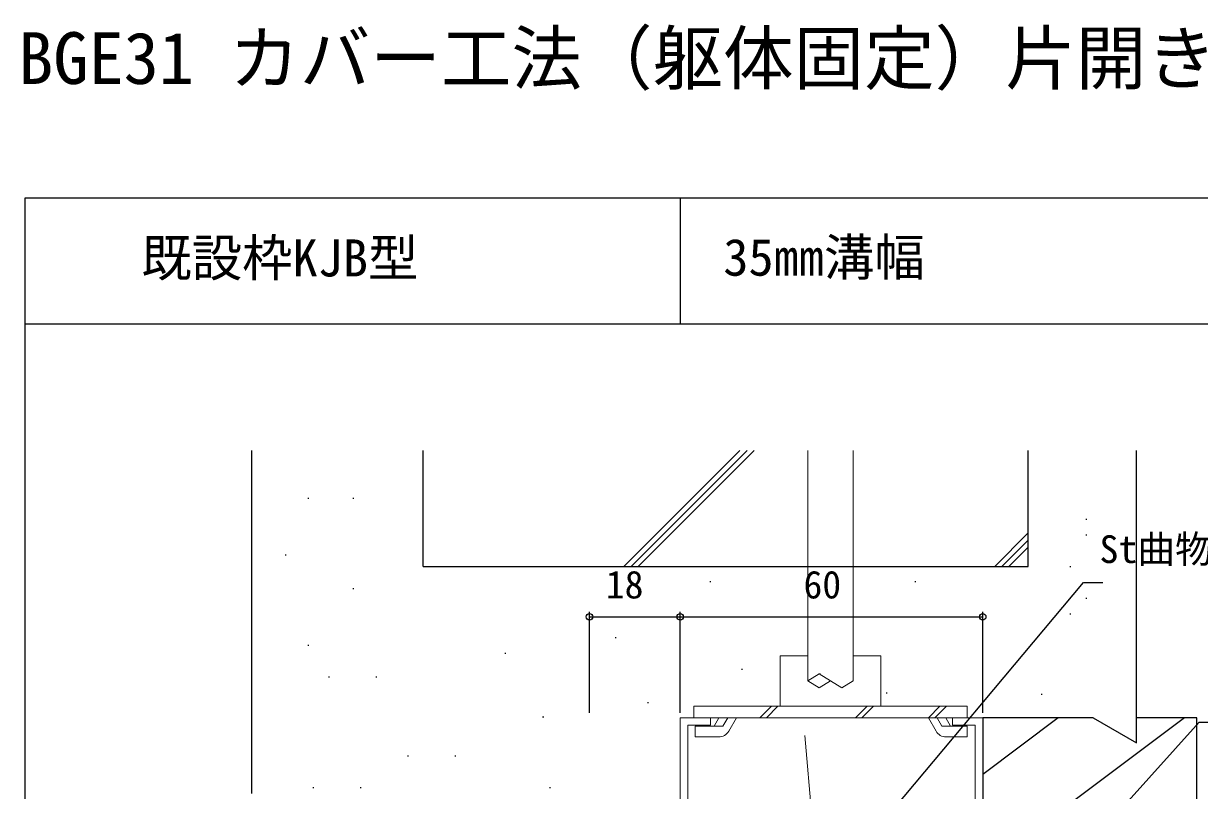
# Model space of a CAD drawing. Units: millimetres, scale not verified. Extents: x -437 to 438, y -554 to 551.
# Drawn here: x -437.1 to -203.8, y 399.1 to 551.1 of the extents above; entities that cross this region are included whole.
import ezdxf
from ezdxf.enums import TextEntityAlignment as Align

# ---------------------------------------------------------------- set-up
doc = ezdxf.new("R2010")
doc.units = ezdxf.units.MM
doc.header["$LTSCALE"] = 4
for name, color, linetype in [('0-1_USER1', 3, 'Continuous'), ('0-7_YKK_D', 6, 'Continuous'), ('0-8_YKK_ZWAK', 7, 'Continuous'), ('0-9_YSS_K', 3, 'Continuous'), ('0-A_YSS_KE', 3, 'Continuous')]:
    doc.layers.add(name, color=color, linetype=linetype)
doc.layers.add('0-3_YKK_11E', color=4, linetype='Continuous', lineweight=18)
doc.layers.add('0-5_YKK_13', color=4, linetype='Continuous', lineweight=18)
doc.styles.add('ＭＳ ゴシック', font='')
doc.styles.get('ＭＳ ゴシック').set_extended_font_data('MS Gothic')

msp = doc.modelspace()

# ---------------------------------------------------------------- linework, layer by layer
at = {"layer": '0-3_YKK_11E'}
msp.add_lwpolyline([(-305.293, 387.321), (-305.293, 412.001), (-300.793, 412.001), (-300.793, 413.501), (-306.793, 413.501), (-306.793, 383.501), (-268.293, 386.87), (-268.293, 368.501), (-246.793, 368.501), (-246.793, 383.501), (-226.793, 383.501), (-226.793, 386.501), (-228.293, 386.501), (-228.293, 385.001), (-246.793, 385.001), (-246.793, 413.501), (-252.793, 413.501), (-252.793, 412.001), (-248.293, 412.001), (-248.293, 372.001)], dxfattribs=at)
at = {"layer": '0-5_YKK_13'}
for p, q in [((-281.491, 443.501), (-281.491, 466.501)), ((-272.491, 443.501), (-272.491, 466.501)), ((-281.491, 420.802), (-281.491, 443.5)), ((-272.491, 420.802), (-272.491, 443.5)), ((-286.991, 425.802), (-286.991, 415.802)), ((-286.991, 425.802), (-281.491, 425.802)), ((-272.491, 425.802), (-266.991, 425.802)), ((-266.991, 425.802), (-266.991, 415.802)), ((-278.976, 422.202), (-279.241, 422.202)), ((-304.119, 415.802), (-304.119, 413.501)), ((-304.119, 415.802), (-249.864, 415.802)), ((-288.689, 415.802), (-290.99, 413.501)), ((-287.406, 415.802), (-289.706, 413.501)), ((-269.746, 415.802), (-272.046, 413.501)), ((-268.462, 415.802), (-270.762, 413.501)), ((-255.274, 415.802), (-257.574, 413.501)), ((-253.991, 415.802), (-256.291, 413.501)), ((-249.864, 415.802), (-249.864, 413.501)), ((-304.119, 413.501), (-249.864, 413.501)), ((-299.116, 413.502), (-300.07, 411.851)), ((-297.384, 413.502), (-298.338, 411.851)), ((-295.652, 413.502), (-297.182, 410.852)), ((-257.58, 413.501), (-256.05, 410.851)), ((-255.848, 413.501), (-254.895, 411.85)), ((-254.116, 413.501), (-253.163, 411.85)), ((-298.338, 411.851), (-303.816, 411.851)), ((-303.816, 409.702), (-303.816, 411.851)), ((-254.895, 411.85), (-249.867, 411.85)), ((-249.867, 409.701), (-249.867, 411.85)), ((-299.174, 409.702), (-303.816, 409.703)), ((-279.359, 378.574), (-282.104, 409.954)), ((-254.059, 409.701), (-249.867, 409.701))]:
    msp.add_line(p, q, dxfattribs=at)
for points in [[(-281.491, 420.802), (-279.241, 422.202), (-276.991, 420.802)], [(-281.491, 420.802), (-279.241, 419.402), (-276.991, 420.802)], [(-272.491, 420.802), (-274.741, 419.402), (-276.991, 420.802)], [(-279.27, 419.402), (-279.256, 419.402), (-279.241, 419.402)]]:
    msp.add_lwpolyline(points, dxfattribs=at)
for centre, start, end in [((-299.174, 412.002), 269.99772, 329.99747), ((-254.059, 412.001), 210.00025, 270)]:
    msp.add_arc(centre, 2.3, start, end, dxfattribs=at)
at = {"layer": '0-7_YKK_D'}
for p, q in [((-324.795, 414.5), (-324.795, 434.501)), ((-306.795, 414.5), (-306.795, 434.501)), ((-306.793, 414.501), (-306.793, 434.501)), ((-246.793, 414.501), (-246.793, 434.501)), ((-324.795, 433.501), (-306.795, 433.501)), ((-306.793, 433.501), (-246.793, 433.501))]:
    msp.add_line(p, q, dxfattribs=at)
for points in [[(-271.87, 386.557), (-270.231, 388.51), (-226.781, 440.292), (-222.981, 440.292)], [(-234.939, 378.084), (-233.233, 379.979), (-203.856, 412.605), (-200.056, 412.605)]]:
    msp.add_lwpolyline(points, dxfattribs=at)
for centre in [(-324.795, 433.501), (-306.795, 433.501), (-306.793, 433.501), (-246.793, 433.501)]:
    msp.add_circle(centre, 0.637, dxfattribs=at)
at = {"layer": '0-8_YKK_ZWAK'}
for p, q in [((-436.8, 516.5), (-436.8, -553.5)), ((438.2, 516.5), (-436.8, 516.5)), ((-306.8, 516.5), (-306.8, 491.5)), ((438.2, 491.5), (-436.8, 491.5))]:
    msp.add_line(p, q, dxfattribs=at)
at = {"layer": '0-9_YSS_K'}
for p, q in [((-317.957, 443.5), (-294.957, 466.5)), ((-316.543, 443.5), (-293.543, 466.5)), ((-315.129, 443.5), (-292.129, 466.5)), ((-380.686, 456.997), (-380.486, 456.997)), ((-371.734, 456.997), (-371.534, 456.997)), ((-226.356, 452.875), (-226.156, 452.875)), ((-237.795, 450.124), (-244.418, 443.5)), ((-237.795, 448.709), (-243.004, 443.5)), ((-226.356, 449.746), (-226.156, 449.746)), ((-385.162, 445.807), (-384.962, 445.807)), ((-237.795, 447.295), (-241.59, 443.5)), ((-229.486, 443.488), (-229.286, 443.488)), ((-371.734, 439.093), (-371.534, 439.093)), ((-300.932, 440.536), (-300.732, 440.536)), ((-260.255, 440.536), (-260.055, 440.536)), ((-226.356, 437.23), (-226.156, 437.23)), ((-229.486, 434.101), (-229.286, 434.101)), ((-319.707, 429.407), (-319.507, 429.407)), ((-380.686, 427.904), (-380.486, 427.904)), ((-341.61, 426.278), (-341.41, 426.278)), ((-294.674, 423.149), (-294.474, 423.149)), ((-376.551, 421.585), (-376.351, 421.585)), ((-367.164, 421.585), (-366.964, 421.585)), ((-265.934, 418.456), (-265.734, 418.456)), ((-235.222, 418.149), (-235.022, 418.149)), ((-313.278, 416.531), (-313.078, 416.531)), ((-334.09, 413.675), (-333.89, 413.675)), ((-231.795, 413.502), (-246.793, 402.253)), ((-206.795, 413.502), (-242.795, 386.502)), ((-360.906, 405.939), (-360.706, 405.939)), ((-351.519, 405.939), (-351.319, 405.939)), ((-379.68, 399.681), (-379.48, 399.681)), ((-370.293, 399.681), (-370.093, 399.681)), ((-332.745, 399.681), (-332.545, 399.681))]:
    msp.add_line(p, q, dxfattribs=at)
at = {"layer": '0-A_YSS_KE'}
for p, q in [((-391.8, 398.5), (-391.8, 466.5)), ((-357.795, 443.5), (-357.795, 466.5)), ((-237.795, 443.5), (-237.795, 466.5)), ((-216.295, 408.539), (-216.295, 466.5)), ((-357.795, 443.5), (-237.795, 443.5)), ((-224.89, 413.502), (-246.793, 413.502)), ((-246.793, 413.502), (-246.793, 386.502)), ((-224.89, 413.502), (-216.295, 408.539)), ((-204.295, 413.502), (-216.295, 413.502)), ((-204.295, 383.502), (-204.295, 413.502))]:
    msp.add_line(p, q, dxfattribs=at)

# ---------------------------------------------------------------- texts
at = {"layer": '0-1_USER1', "style": 'ＭＳ ゴシック'}
for s, height, p in [('BGE31 カバー工法（躯体固定）片開きドア 【かまちタイプ】', 10.26, (-438.149, 536.04)), ('既設枠KJB型', 7.331, (-413.703, 498.773)), ('35㎜溝幅', 7.331, (-298.254, 498.915))]:
    msp.add_text(s, height=height, dxfattribs=at).set_placement(p, align=Align.BOTTOM_LEFT)
at = {"layer": '0-7_YKK_D', "style": 'ＭＳ ゴシック'}
for s, p in [('St曲物 t＝1.6', (-223.621, 442.522)), ('18', (-321.569, 435.501)), ('60', (-282.355, 435.501))]:
    msp.add_text(s, height=5.499, dxfattribs=at).set_placement(p, align=Align.BOTTOM_LEFT)

doc.saveas('drawing.dxf')
